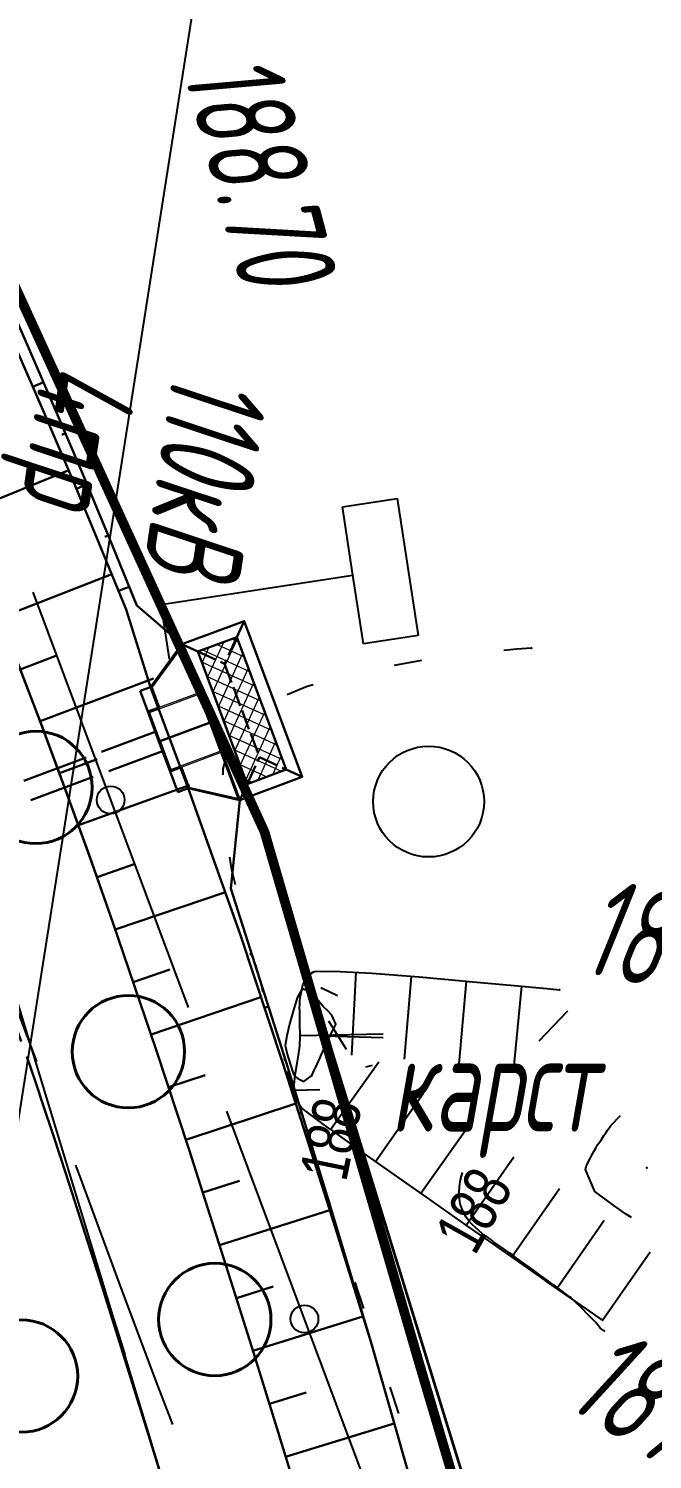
# Model space of a CAD drawing. Header units: millimetres. Extents: x -1799 to 6962, y -1020 to 4121.
# Drawn here: x 5763.3 to 5785.8, y 1065.3 to 1117 of the extents above; entities that cross this region are included whole.
import ezdxf
from ezdxf import colors
from ezdxf.entities.mleader import LeaderData, LeaderLine
from ezdxf.math import Vec2, Vec3

# ---------------------------------------------------------------- set-up
doc = ezdxf.new("R2010")
doc.units = ezdxf.units.MM
for name, pattern in [('ACAD_ISO02W100', [15, 12, -3]), ('CONTI', [0]), ('STROT', [1.7, 0.5, -1.2])]:
    doc.linetypes.add(name, pattern=pattern)
for name, color, linetype, lineweight in [('10', 1, 'Continuous', 35), ('КОПИЯ_ОСЬ_13_ОТКОСЫ', 7, 'Continuous', 30), ('Огражд-перила', 1, 'ограждение2', 40), ('ОСЬ_ВЕРХ_ПОКРЫТИЯ_ГРАНИЦЫ_ПОЛОС', 7, 'Continuous', 30), ('ОСЬ_ВЕРХ_ПОКРЫТИЯ_ОСЬ', 1, 'Continuous', 30), ('Отметки', 5, 'Continuous', 30), ('Трубы мет.', 7, 'ACAD_ISO02W100', 30)]:
    doc.layers.add(name, color=color, linetype=linetype, lineweight=lineweight)
for name, color, linetype in [('_Ростелеком', 6, 'Continuous'), ('GOR_BDEFAULT', 212, 'CONTI'), ('NAD_MDEFAULT', 7, 'CONTI'), ('PI_OTDEFAULT', 172, 'CONTI'), ('PI_TTDEFAULT', 5, 'CONTI'), ('PLN_O', 7, 'CONTI'), ('SIT_LDEFAULT', 7, 'CONTI'), ('ZAPSKDEFAULT', 7, 'CONTI'), ('КОПИЯ_ОСЬ_ТАНГЕНСЫ', 1, 'Continuous'), ('ОСЬ_ВЕРХ_ПОКРЫТИЯ_ТАНГЕНСЫ', 1, 'Continuous'), ('разметка', 7, 'Continuous')]:
    doc.layers.add(name, color=color, linetype=linetype)
doc.styles.add('eskd', font='spds.shx', dxfattribs={"width": 1.2, "oblique": 15})
doc.styles.add('SHRFT', font='TXT', dxfattribs={"width": 3.5})
doc.styles.add('STYLE1', font='romand.shx', dxfattribs={"width": 0.9})
doc.styles.add('ГОСТ', font='', dxfattribs={"oblique": 15, "height": 4})
doc.styles.get('ГОСТ').set_extended_font_data('GOST type A')
doc.linetypes.add('кабель_связи_проект.', pattern='A,10,-1,["/",STYLE1,S=3,R=0,X=0,Y=-1.5],-4.1', length=15.1)
doc.linetypes.add('ограждение2', pattern='A,0.25,-0.1,[132,ltypeshp.shx,S=0.1,R=0,X=-0.1,Y=0],-0.1,1', length=1.45)

# ---------------------------------------------------------------- blocks, each defined once
blk = doc.blocks.new('BL_2004')
at = {"color": 0}
blk.add_circle((0, 0), 2, dxfattribs=at)
blk = doc.blocks.new('7')
at = {"layer": 'Огражд-перила', "linetype": 'Continuous'}
blk.add_circle((0, 0), 2.027904030661224, dxfattribs=at)
blk = doc.blocks.new('A$C25637593')
at = {"layer": 'Трубы мет.', "linetype": 'Continuous', "lineweight": 0}
h = blk.add_hatch(dxfattribs=at)
h.set_pattern_fill('ANSI37', color=256, scale=64, angle=180, style=0)
h.set_pattern_definition([(225, (2253.20257066004, 3680.534823384369), (5.656854249492381, -5.65685424949238), []), (315, (2253.20257066004, 3680.534823384369), (5.65685424949238, 5.656854249492381), [])])
h.paths.add_polyline_path([(49.00000000008374, 51.00000000061475), (78.99999999875655, 50.99999999970208), (79.00000000240706, -51.00000000012856), (48.9999999990781, -51.00000000016774)])
at = {"layer": 'Трубы мет.', "linetype": 'Continuous'}
for points in [[(8, -39.00000000031527), (8, -39.00000000031527), (40.00000000093132, -60.00000000023283), (40.00000000093132, -60.00000000023283), (40.00000000001502, 59.99999999976717), (8.000000000931323, 38.99999999984961), (8.000000000931323, 38.99999999984961)], [(40, 60), (49.00000000093132, 50.99999999976717)], [(88, 59.99999999976717), (79, 50.99999999976717)], [(0, 38.99999999984961), (9.313225746154785e-10, 23), (0, -2.328306436538696e-10), (0, -23.00000000023283), (0, -39.00000000031527)], [(9.313225746154785e-10, 23), (8, 22.99999999976717), (8.000000000931323, 38.99999999984961), (0, 38.99999999984961)], [(9.313225746154785e-10, -23.00000000046566), (8, -23.00000000023283), (8.000000000931323, -39.00000000031527), (0, -39.00000000031527)], [(40.00000000093131, -60), (48.99999999999999, -51)], [(79.00000000093131, -51), (87.99999999906866, -60.00000000023283)]]:
    blk.add_lwpolyline(points, dxfattribs=at)
at = {"layer": 'Трубы мет.', "linetype": 'Continuous', "lineweight": 0}
for points in [[(38.99999999906868, 22.99999999976717), (39.00000000002917, 58.14764629918856), (9.00000000028802, 38.46014629887197), (9.000000000931323, 23)], [(9, -23.00000000023283), (9, -38.4601462997427), (39.00000000091716, -58.14764629969432), (39, -23)]]:
    blk.add_lwpolyline(points, close=True, dxfattribs=at)
at = {"layer": 'Трубы мет.', "linetype": 'Continuous'}
for points in [[(40.00000000001502, 59.99999999976717), (87.99999999999999, 59.99999999976717), (87.99999999906866, -60.00000000023282), (40.00000000093132, -60.00000000023283)], [(49.00000000008374, 50.99999999976717), (78.99999999993014, 50.99999999976717), (78.99999999913851, -51.00000000023282), (49.0000000008626, -51.00000000023283)]]:
    blk.add_lwpolyline(points, close=True, dxfattribs=at)
at = {"layer": 'Трубы мет.', "ltscale": 1.2}
for points in [[(49.00000000093132, 50.99999999976717), (64, 35.99999999976717)], [(79, 50.99999999976717), (64, 35.99999999976717)], [(64.00000000002451, 35.99999999979168), (64.00000000090681, -35.99999999979166)], [(48.99999999999999, -51), (64.00000000093131, -35.99999999976717)], [(64.00000000093131, -35.99999999976717), (79.00000000093131, -51)]]:
    blk.add_lwpolyline(points, dxfattribs=at)
at = {"layer": 'Трубы мет.', "linetype": 'Continuous', "lineweight": 0}
for points in [[(1, 21.99999999976717), (39, 21.99999999953434)], [(1, 21.99999999976717), (1, 0.4999999997671694)], [(39, 0.4999999997671694), (39, 21.99999999953434)], [(1, 0.4999999997671694), (39, 0.4999999997671694)], [(1, -0.5000000002328306), (39, -0.5000000004656613)], [(1, -0.5000000002328306), (1, -22.00000000023283)], [(39, -22.00000000023283), (39, -0.5000000004656613)], [(1, -22.00000000023283), (39, -22.00000000023283)]]:
    blk.add_lwpolyline(points, dxfattribs=at)
blk = doc.blocks.new('BL_13')
at = {"color": 0}
for p, q in [((-2.5, 7), (-2.5, 9)), ((-2.5, 9), (2.5, 9)), ((2.5, 9), (2.5, 7)), ((0, 7), (-2.5, 7)), ((0, 0), (0, 7)), ((2.5, 7), (0, 7)), ((2, 0), (0, 0))]:
    blk.add_line(p, q, dxfattribs=at)
blk = doc.blocks.new('_None')

msp = doc.modelspace()

# ---------------------------------------------------------------- linework, layer by layer
at = {"layer": '10'}
msp.add_lwpolyline([(5805.165964376307, 883.4134807357686), (5805.085964376232, 913.5634807352099), (5805.045964376195, 928.3434807354706), (5804.145964376288, 942.5334807358804), (5801.995964376381, 976.2034807358059), (5801.095964376475, 992.8634807359549), (5771.790660616893, 1087.984515807045), (5771.790660616893, 1087.984515807045), (5731.2659643764, 1176.633480735508), (5724.615964376493, 1174.123480735731), (5696.165964376307, 1233.163480735769), (5688.975964376363, 1246.273480736104), (5623.545964376195, 1365.603480735247), (5585.295964376195, 1451.763480735396), (5562.865964376493, 1510.433480735322), (5555.115964376493, 1526.56348073521), (5526.335964376232, 1586.473480735359)], dxfattribs=at)
at = {"layer": '_Ростелеком', "linetype": 'кабель_связи_проект.', "ltscale": 0.25, "const_width": 0.35}
msp.add_lwpolyline([(5805.165964376307, 883.4134807357686), (5805.085964376232, 913.5634807352099), (5805.125964376386, 928.3534807352471), (5804.145964376288, 942.5334807358804), (5802.829757305686, 963.1458956519264), (5800.305473025141, 992.7465754443901), (5792.145285991437, 1019.931911062834), (5784.684153753517, 1044.070788457443), (5777.412903898783, 1068.665277860512), (5777.412903898783, 1068.665277860512), (5771.790660616893, 1087.984515807045), (5754.125367967799, 1126.627863044304), (5733.428006614684, 1166.088191697759), (5716.026414358881, 1200.551868101035), (5697.96872202532, 1233.5746692069), (5674.586269444591, 1278.941700580915), (5654.913125594418, 1314.592563434889)], dxfattribs=at)
at = {"layer": 'GOR_BDEFAULT', "color": 212, "flags": 128}
for points, elevation in [([(5774.051700376449, 1080.409211734695), (5774.361700376447, 1081.049218735111), (5774.221700376433, 1081.369217735169), (5774.071700376409, 1081.51921173503), (5773.891700376416, 1081.699212734972), (5773.681700376395, 1081.95921473523), (5773.521700376421, 1082.099213735585), (5773.341700376428, 1082.249215735507), (5773.161700376435, 1082.319214735565), (5772.971700376433, 1081.989212735009), (5772.821700376409, 1081.509217735765), (5772.691700376405, 1081.039216734854), (5772.591700376428, 1080.619217735169), (5772.53170037643, 1080.279213735287), (5772.611700376447, 1079.95921473523), (5772.721700376433, 1079.609215734911), (5772.821700376409, 1079.279213735287), (5772.891700376416, 1079.149216735189)], 188), ([(5781.701700376414, 1080.439217735467), (5782.741700376451, 1081.51921173503)], 188), ([(5773.481700376442, 1079.179215735209), (5773.521700376421, 1079.239212735009), (5773.551700376449, 1079.299218735111), (5773.581700376419, 1079.379212735606), (5773.621700376398, 1079.449212734972), (5773.661700376435, 1079.539216734854), (5773.701700376414, 1079.619217735169), (5773.741700376451, 1079.70921473523), (5773.78170037643, 1079.799218735111), (5773.821700376409, 1079.899216735189), (5773.861700376447, 1079.989212735009), (5773.901700376426, 1080.079216734891), (5773.941700376405, 1080.169213734952), (5773.971700376433, 1080.249215735507), (5774.011700376412, 1080.329216734891), (5774.051700376449, 1080.409211734695)], 188), ([(5773.481700376442, 1079.179215735209), (5773.521700376421, 1079.239212735009), (5773.551700376449, 1079.299218735111), (5773.581700376419, 1079.379212735606), (5773.621700376398, 1079.449212734972), (5773.661700376435, 1079.539216734854), (5773.701700376414, 1079.619217735169), (5773.741700376451, 1079.70921473523), (5773.78170037643, 1079.799218735111), (5773.821700376409, 1079.899216735189), (5773.861700376447, 1079.989212735009), (5773.901700376426, 1080.079216734891), (5773.941700376405, 1080.169213734952), (5773.971700376433, 1080.249215735507), (5774.011700376412, 1080.329216734891), (5774.051700376449, 1080.409211734695)], 188), ([(5772.891700376416, 1079.149216735189), (5772.991700376451, 1079.079216734891), (5773.211700376423, 1078.969216735487), (5773.481700376442, 1079.179215735209)], 188), ([(5784.29170037644, 1077.389214735863), (5784.641700376416, 1077.749215735507)], 186), ([(5783.371700376398, 1075.799218735111), (5783.401700376426, 1075.899216735189), (5783.441700376405, 1075.999215735507), (5783.491700376451, 1076.109215734911), (5783.551700376449, 1076.219216735487), (5783.611700376447, 1076.339211735328), (5783.671700376444, 1076.449212734972), (5783.741700376451, 1076.569214735565), (5783.8117003764, 1076.689217735467), (5783.891700376416, 1076.799218735111), (5783.961700376423, 1076.909211734695), (5784.03170037643, 1077.01921173503), (5784.101700376437, 1077.119217735169), (5784.171700376444, 1077.219216735487), (5784.241700376451, 1077.309212735307), (5784.29170037644, 1077.389214735863)], 186), ([(5783.371700376398, 1075.799218735111), (5783.401700376426, 1075.899216735189), (5783.441700376405, 1075.999215735507), (5783.491700376451, 1076.109215734911), (5783.551700376449, 1076.219216735487), (5783.611700376447, 1076.339211735328), (5783.671700376444, 1076.449212734972), (5783.741700376451, 1076.569214735565), (5783.8117003764, 1076.689217735467), (5783.891700376416, 1076.799218735111), (5783.961700376423, 1076.909211734695), (5784.03170037643, 1077.01921173503), (5784.101700376437, 1077.119217735169), (5784.171700376444, 1077.219216735487), (5784.241700376451, 1077.309212735307), (5784.29170037644, 1077.389214735863)], 186), ([(5784.081700376419, 1069.949212734972), (5783.901700376426, 1070.069214735565), (5783.841700376428, 1070.149216735189), (5783.741700376451, 1070.279213735287), (5783.411700376435, 1070.609215734911), (5783.28170037643, 1070.749215735507), (5782.941700376405, 1071.079216734891), (5782.901700376426, 1071.119217735169), (5782.851700376437, 1071.159211734695), (5782.79170037644, 1071.199212734972), (5782.731700376442, 1071.249215735507), (5782.671700376444, 1071.299218735111), (5782.601700376437, 1071.349213735585), (5782.53170037643, 1071.399216735189), (5782.451700376414, 1071.45921473523), (5782.371700376398, 1071.51921173503), (5782.29170037644, 1071.579216734891), (5782.201700376414, 1071.639214735863), (5782.111700376447, 1071.70921473523), (5782.021700376421, 1071.779213735287), (5781.921700376444, 1071.849213735585), (5781.821700376409, 1071.919213734952), (5781.711700376423, 1071.999215735507), (5781.601700376437, 1072.079216734891), (5781.491700376451, 1072.159211734695), (5781.371700376398, 1072.249215735507), (5781.251700376402, 1072.329216734891), (5781.131700376407, 1072.419213734952), (5781.001700376402, 1072.509217735765), (5780.881700376407, 1072.599213735585), (5780.751700376402, 1072.699212734972), (5780.621700376398, 1072.789216734854), (5780.481700376442, 1072.889214735863), (5780.351700376437, 1072.979210735683), (5780.211700376423, 1073.079216734891), (5780.071700376409, 1073.179215735209), (5779.941700376405, 1073.279213735287), (5779.801700376449, 1073.379212735606), (5779.661700376435, 1073.479210735683), (5779.521700376421, 1073.589211735328), (5779.401700376426, 1073.699212734972), (5779.271700376421, 1073.819214735565), (5779.161700376435, 1073.939217735467), (5779.0617003764, 1074.079216734891), (5778.981700376442, 1074.229210735683), (5778.911700376435, 1074.389214735863), (5778.851700376437, 1074.559212735307), (5778.821700376409, 1074.749215735507), (5778.8117003764, 1074.949212734972), (5778.821700376409, 1075.179215735209), (5778.861700376447, 1075.419213734952), (5778.931700376395, 1075.689217735467)], 188), ([(5785.03170037643, 1074.059212735307), (5784.821700376409, 1074.199212734972), (5784.351700376437, 1074.539216734854), (5783.711700376423, 1074.999215735507), (5783.371700376398, 1075.799218735111)], 186)]:
    msp.add_lwpolyline(points, dxfattribs=dict(at, elevation=elevation))
at = {"layer": 'PI_TTDEFAULT', "color": 5}
for p in [(5781.421700376444, 1094.619217735169, 188.192), (5782.431700376395, 1082.279213735287, 188.396), (5785.591700376428, 1075.859215734911, 185.017), (5783.991700376451, 1070.359215734911, 187.992)]:
    msp.add_point(p, dxfattribs=at)
at = {"layer": 'PLN_O'}
for p, q in [((5769.04170037644, 1081.649216735189), (5763.441700376405, 1096.639214735863)), ((5776.03170037643, 1062.909211734695), (5770.431700376395, 1077.899216735189))]:
    msp.add_line(p, q, dxfattribs=at)
for centre in [(5766.241700376451, 1089.139214735863), (5773.231700376442, 1070.399216735189)]:
    msp.add_circle(centre, 0.5, dxfattribs=at)
at = {"layer": 'SIT_LDEFAULT', "color": 7}
for p, q in [((5772.5617003764, 1139.099213735585), (5749.011700376412, 989.1892177354666)), ((5780.891700376416, 1094.579216734891), (5780.431700376395, 1094.529213735287)), ((5781.421700376444, 1094.619217735169), (5780.891700376416, 1094.579216734891)), ((5777.451700376414, 1094.169213734952), (5776.471700376433, 1093.989212735009)), ((5773.331700376419, 1093.239212735009), (5772.611700376447, 1092.929215735209)), ((5773.54170037644, 1093.299218735111), (5773.331700376419, 1093.239212735009)), ((5770.491700376451, 1091.01921173503), (5770.29170037644, 1090.259217735765)), ((5770.29170037644, 1090.259217735765), (5770.29170037644, 1090.049218735111)), ((5770.53170037643, 1087.069214735565), (5770.601700376437, 1086.619217735169)), ((5770.601700376437, 1086.619217735169), (5770.731700376442, 1086.089211735328)), ((5771.461700376423, 1083.179215735209), (5771.701700376414, 1082.329216734891)), ((5773.231700376442, 1082.619217735169), (5773.3117003764, 1082.799218735111)), ((5773.321700376409, 1082.789216734854), (5773.581700376419, 1082.949212734972)), ((5773.581700376419, 1082.949212734972), (5774.301700376449, 1082.95921473523)), ((5774.301700376449, 1082.95921473523), (5775.661700376435, 1082.889214735863)), ((5775.091700376428, 1082.919213734952), (5774.931700376395, 1079.919213734952)), ((5775.661700376435, 1082.889214735863), (5777.371700376398, 1082.749215735507)), ((5777.081700376419, 1082.76921173503), (5776.831700376419, 1079.779213735287)), ((5777.371700376398, 1082.749215735507), (5779.071700376409, 1082.599213735585)), ((5763.571700376409, 1079.699212734972), (5762.5617003764, 1082.379212735606)), ((5771.691700376405, 1082.329216734891), (5771.731700376442, 1082.20921473523)), ((5773.091700376428, 1082.049218735111), (5773.171700376444, 1082.469216735487)), ((5773.171700376444, 1082.469216735487), (5773.241700376451, 1082.609215734911)), ((5774.421700376444, 1082.069214735565), (5773.821700376409, 1082.349213735585)), ((5779.0617003764, 1082.599213735585), (5778.801700376449, 1079.609215734911)), ((5779.0617003764, 1082.599213735585), (5779.181700376395, 1082.589211735328)), ((5779.181700376395, 1082.589211735328), (5780.801700376449, 1082.439217735467)), ((5781.0617003764, 1082.409211734695), (5780.78170037643, 1079.429215735209)), ((5780.801700376449, 1082.439217735467), (5781.981700376442, 1082.329216734891)), ((5781.981700376442, 1082.329216734891), (5782.431700376395, 1082.279213735287)), ((5773.051700376449, 1081.569214735565), (5773.081700376419, 1082.049218735111)), ((5773.0617003764, 1081.079216734891), (5773.0617003764, 1081.569214735565)), ((5773.071700376409, 1080.619217735169), (5773.0617003764, 1081.079216734891)), ((5774.101700376437, 1081.169213734952), (5774.731700376442, 1080.139214735863)), ((5773.0617003764, 1080.249215735507), (5773.071700376409, 1080.619217735169)), ((5773.071700376409, 1080.639214735863), (5776.071700376409, 1080.699212734972)), ((5773.901700376426, 1080.619217735169), (5776.071700376409, 1080.559212735307)), ((5773.021700376421, 1079.919213734952), (5773.0617003764, 1080.249215735507)), ((5772.891700376416, 1079.20921473523), (5772.951700376414, 1079.569214735565)), ((5772.951700376414, 1079.569214735565), (5773.021700376421, 1079.919213734952)), ((5774.171700376444, 1077.239212735009), (5775.911700376435, 1079.679215735209)), ((5775.451700376414, 1079.499215735507), (5775.681700376395, 1079.569214735565)), ((5772.621700376398, 1079.349213735585), (5772.921700376444, 1078.399216735189)), ((5772.861700376447, 1078.859215734911), (5772.891700376416, 1079.20921473523)), ((5772.871700376398, 1078.529213735287), (5772.861700376447, 1078.859215734911)), ((5772.871700376398, 1078.659211734695), (5773.78170037643, 1078.689217735467)), ((5772.961700376423, 1078.249215735507), (5772.871700376398, 1078.529213735287)), ((5775.801700376449, 1076.089211735328), (5777.521700376421, 1078.539216734854)), ((5773.131700376407, 1078.009217735765), (5772.961700376423, 1078.249215735507)), ((5773.901700376426, 1077.439217735467), (5773.131700376407, 1078.009217735765)), ((5774.171700376444, 1077.239212735009), (5773.901700376426, 1077.439217735467)), ((5775.511700376412, 1076.289216734854), (5774.171700376444, 1077.249215735507)), ((5777.431700376395, 1074.939217735467), (5779.161700376435, 1077.389214735863)), ((5765.211700376423, 1075.339211735328), (5764.981700376442, 1075.949212734972)), ((5777.631700376407, 1074.799218735111), (5775.511700376412, 1076.289216734854)), ((5779.071700376409, 1073.789216734854), (5780.79170037644, 1076.249215735507)), ((5773.821700376409, 1075.529213735287), (5774.131700376407, 1074.579216734891)), ((5766.551700376449, 1071.719216735487), (5765.211700376423, 1075.339211735328)), ((5780.711700376423, 1072.649216735189), (5782.431700376395, 1075.109215734911)), ((5779.071700376409, 1073.789216734854), (5777.631700376407, 1074.799218735111)), ((5782.341700376428, 1071.499215735507), (5784.051700376449, 1073.969216735487)), ((5779.881700376407, 1073.219216735487), (5779.071700376409, 1073.789216734854)), ((5781.931700376395, 1071.789216734854), (5779.881700376407, 1073.219216735487)), ((5783.991700376451, 1070.359215734911), (5785.711700376423, 1072.819214735565)), ((5783.421700376444, 1070.759217735765), (5781.931700376395, 1071.779213735287)), ((5767.891700376416, 1068.119217735169), (5766.551700376449, 1071.719216735487)), ((5775.051700376449, 1071.729210735683), (5775.181700376395, 1071.319214735565)), ((5775.181700376395, 1071.319214735565), (5775.361700376447, 1070.779213735287)), ((5783.991700376451, 1070.359215734911), (5783.421700376444, 1070.759217735765)), ((5768.481700376442, 1066.589211735328), (5767.891700376416, 1068.119217735169)), ((5776.3117003764, 1067.939217735467), (5776.631700376407, 1066.989212735009))]:
    msp.add_line(p, q, dxfattribs=at)
at = {"layer": 'КОПИЯ_ОСЬ_13_ОТКОСЫ'}
for points in [[(5756.299274461557, 1119.363775242505), (5758.579547899057, 1114.68482016438), (5759.218708055307, 1113.345220555005), (5761.153278367807, 1109.20581625813), (5761.692829149057, 1107.981939305005), (5762.753376024057, 1105.604986180005), (5763.793415086557, 1103.21899985188), (5764.813922899057, 1100.82446860188), (5765.813922899057, 1098.421392430005), (5766.793415086557, 1096.01001547688), (5767.675247663117, 1093.214870361065), (5769.03593192492, 1089.559775079054), (5769.035962442498, 1089.55983611421), (5769.035657266717, 1089.55983611421), (5770.921344774057, 1084.254888523755), (5772.455036180307, 1079.63745688313), (5774.222126024057, 1074.103521336255), (5775.648395555307, 1069.50220297688), (5776.429645555307, 1066.769048680005), (5776.946247117807, 1064.94995688313)], [(5756.29940498886, 1119.363734420774), (5758.579464803313, 1114.684962448117), (5759.218747029876, 1113.345118698117), (5761.153347859954, 1109.205897506711), (5761.692685018157, 1107.98195951843), (5762.753140340423, 1105.604945358274), (5763.79354561386, 1103.219081100461), (5764.813778768157, 1100.824549850461), (5765.813778768157, 1098.421473678586), (5766.793515096282, 1096.010096725461), (5767.675247663117, 1093.214870361065), (5769.035879346755, 1089.559917362792), (5769.035879346755, 1089.559917362792), (5769.035879346755, 1089.559917362792), (5770.921444783782, 1084.254847702024), (5772.454922566985, 1079.637477096555), (5774.222195516204, 1074.103419479367), (5775.648159871673, 1069.502345260617)], [(5757.438656697845, 1118.099330123899), (5758.33294380722, 1116.261988815305), (5758.998898397063, 1114.878688034055), (5759.859585652923, 1113.074000534055), (5760.290982137298, 1112.142237838742), (5760.932186971282, 1110.73977201843), (5761.546872029876, 1109.379298385617), (5762.078671346282, 1108.149989303586), (5763.13909615097, 1105.769129928586), (5764.179379354095, 1103.379481491086), (5765.199490438079, 1100.981105026242), (5766.199368367767, 1098.574183639524), (5767.178891072845, 1096.158961471555), (5768.808391645065, 1094.757104038646), (5770.901671158392, 1089.134099425201), (5770.901671158392, 1089.134099425201), (5770.901671158392, 1089.134099425201), (5770.901671158392, 1089.134099425201), (5770.579558116393, 1085.944565017161), (5772.568875203704, 1079.674891647336), (5774.274166951751, 1074.119898971555), (5775.648159871673, 1069.502345260617)], [(5752.694293992807, 1117.64478110188), (5754.885700242807, 1112.97876547688), (5756.749958055307, 1108.87378500813), (5757.836872117807, 1106.40894125813), (5758.901813524057, 1103.934576023755), (5759.945270555307, 1101.45093344563), (5760.966754930307, 1098.95825766438), (5761.907184617807, 1096.60376547688), (5762.828571336557, 1094.241704930005), (5763.730426805307, 1091.87183188313), (5764.612262742807, 1089.49487875813), (5765.474567430307, 1087.11060141438), (5766.317340867807, 1084.719243992505), (5767.872028367807, 1080.156743992505), (5769.073688524057, 1076.501470555005), (5770.821735399057, 1071.015142430005), (5771.392536180307, 1069.186529148755), (5772.233356492807, 1066.46802328938), (5773.062458055307, 1063.76343344563)], [(5763.818264852142, 1104.215235885617), (5763.434445272063, 1104.048731979367)], [(5764.608273397063, 1102.377894577024), (5764.479977498626, 1102.32326811218)], [(5760.774372117807, 1099.432134617505), (5764.723590867807, 1101.03784750813)], [(5765.386410604095, 1100.535487350461), (5765.002713094329, 1100.374903854367)], [(5766.152584920501, 1098.688075241086), (5766.02435005722, 1098.635401901242)], [(5762.256305711557, 1095.71607016438), (5766.276813524057, 1097.28882407063)], [(5766.906796346282, 1096.835719284055), (5766.523281941985, 1096.681056198117)], [(5762.978473680307, 1093.85132407063), (5764.322223680307, 1094.366704930005)], [(5763.688922899057, 1091.98169516438), (5767.780231492807, 1093.52075766438)], [(5764.387165086557, 1090.107427586255), (5765.754352586557, 1090.61157797688)], [(5765.073200242807, 1088.22876547688), (5769.078571336557, 1089.67651938313)], [(5765.746540086557, 1086.345708836255), (5767.084918992807, 1086.81958578938)], [(5766.407184617807, 1084.45630453938), (5770.381793992807, 1085.81030844563)], [(5771.320279012298, 1083.580226119992), (5771.260525594329, 1083.561122116086)], [(5767.052204149057, 1082.562993992505), (5768.376911180307, 1083.01441000813)], [(5767.697223680307, 1080.669927586255), (5771.663532274057, 1082.021001805005)], [(5771.929348836517, 1081.675196823117), (5771.792660604095, 1081.631495651242)], [(5772.538388143157, 1079.770228561399), (5772.492855916595, 1079.755641159055)], [(5768.327106492807, 1078.77173422688), (5769.654254930307, 1079.208013523755)], [(5768.952106492807, 1076.87183188313), (5772.921344774057, 1078.177251805005)], [(5773.126431356048, 1077.858607467649), (5773.032223592376, 1077.829676803586)], [(5773.713375936126, 1075.946681198117), (5773.681973348235, 1075.93703764343)], [(5769.562458055307, 1074.967290867505), (5770.889606492807, 1075.390142430005)], [(5770.169879930307, 1073.06177328938), (5774.149860399057, 1074.32983969563)], [(5774.299588094329, 1074.034510787961), (5774.248288045501, 1074.019251998899)], [(5774.869992147063, 1072.117579635617), (5774.852871785735, 1072.112513717649)], [(5770.776813524057, 1071.15601157063), (5772.103473680307, 1071.57886313313)], [(5771.373493211557, 1069.24732016438), (5775.343219774057, 1070.486333836255)], [(5775.44036568222, 1070.200648483274), (5775.432461629485, 1070.19826811218)], [(5771.964801805307, 1067.336431492505), (5773.289020555307, 1067.746099461255)], [(5772.552692430307, 1065.42505453938), (5776.470172899057, 1066.62573813313)]]:
    msp.add_lwpolyline(points, dxfattribs=at)
at = {"layer": 'КОПИЯ_ОСЬ_ТАНГЕНСЫ'}
msp.add_line((5758.401700375844, 1096.519214735751), (5799.071700375856, 962.7592147359746), dxfattribs=at)
at = {"layer": 'ОСЬ_ВЕРХ_ПОКРЫТИЯ_ГРАНИЦЫ_ПОЛОС'}
msp.add_lwpolyline([(5752.694293992807, 1117.64478110188), (5754.885700242807, 1112.97876547688), (5756.749958055307, 1108.87378500813), (5757.833942430307, 1106.415044773755), (5758.896930711557, 1103.94702719563), (5759.937458055307, 1101.469732273755), (5760.956501024057, 1098.983404148755), (5761.898883836557, 1096.62476157063), (5762.821735399057, 1094.258306492505), (5763.725543992807, 1091.88452719563), (5764.609333055307, 1089.50317953938), (5765.473102586557, 1087.114751805005), (5766.317340867807, 1084.719243992505), (5767.872028367807, 1080.156743992505), (5769.073688524057, 1076.501470555005), (5770.821735399057, 1071.015142430005), (5771.392536180307, 1069.186529148755), (5772.233356492807, 1066.46802328938), (5773.062458055307, 1063.76343344563)], dxfattribs=at)
at = {"layer": 'ОСЬ_ВЕРХ_ПОКРЫТИЯ_ОСЬ'}
msp.add_lwpolyline([(5763.218751341667, 1079.878841104371), (5763.526757694179, 1078.961422948551), (5763.83256747915, 1078.043270237197), (5764.136274560189, 1077.124419829262), (5764.4379730296, 1076.204907929909), (5764.737757196164, 1075.284770119389), (5765.331960860998, 1073.442756158684), (5765.91964388174, 1071.598651220475), (5766.501567279987, 1069.75272047465), (5767.078494415337, 1067.905221908738), (5767.651190642771, 1066.056407290896), (5768.50398026981, 1063.281255752233)], dxfattribs=at)
at = {"layer": 'ОСЬ_ВЕРХ_ПОКРЫТИЯ_ТАНГЕНСЫ'}
msp.add_line((5758.401700375844, 1096.519214735751), (5799.071700375856, 962.7592147359746), dxfattribs=at)
at = {"layer": 'разметка', "linetype": 'STROT', "lineweight": 30, "ltscale": 7}
msp.add_lwpolyline([(5312.419951080936, 2282.389592047234), (5316.248330236014, 2195.847462246579, 0.002559796335909504), (5318.528587321935, 2149.658473065508, 0.01482581485104546), (5323.043230571444, 2096.101309080062, 0.01026846316929855), (5326.556794219776, 2070.09333256298, 0.00912404488225515), (5335.38206139234, 2019.609944396106, 0.03020844163849281), (5352.494181355907, 1943.306114179467, 0.03104518826050361), (5370.983017266097, 1896.350219193299, 0.007877118138080627), (5388.832378658301, 1859.398221180228), (5485.717003133594, 1664.045008556371, -0.002973544320314526), (5496.159285259006, 1642.671319183347), (5549.563985624476, 1531.691856217955, -0.03039803624120341), (5568.217826139773, 1487.866110648413), (5596.285781411405, 1412.455364825589, 0.04634382968334985), (5628.252163394916, 1343.371454953601), (5666.656332017164, 1274.78566042186, -0.01136105926665252), (5709.242686284482, 1194.504991888453), (5740.219959055665, 1132.759812451352, -0.02222531508865343), (5757.306641797602, 1095.997857649264, -0.02209981590129591), (5770.196559998245, 1057.726974188735, -0.002394669231374273), (5778.875652900324, 1028.934648886708, -0.03632339240756253), (5794.376136395158, 962.0931287393096, -0.03836498102736813), (5797.847112697151, 870.9789609931531)], format="xyb", dxfattribs=at)
at = {"layer": 'Трубы мет.', "ltscale": 0.2}
for points in [[(5752.677125749246, 1085.95091388413), (5760.290674011989, 1088.785214300652), (5767.849866563376, 1091.599279681605)], [(5752.938785684304, 1085.248038305354), (5760.552333947047, 1088.082338721876), (5768.111526498376, 1090.896404102829)]]:
    msp.add_lwpolyline(points, dxfattribs=at)

# ---------------------------------------------------------------- block references
at = {"layer": '_Ростелеком', "rotation": 278.6569722782696}
msp.add_blockref('BL_13', (5768.061073748899, 1096.195259653417), dxfattribs=at)
at = {"layer": 'ZAPSKDEFAULT', "color": 7}
msp.add_blockref('BL_2004', (5777.712109376394, 1089.078272735153), dxfattribs=at)
at = {"layer": 'Огражд-перила', "linetype": 'Continuous', "rotation": 187.5193726670877}
for p in [(5763.541476630237, 1089.591017498088), (5766.879165761851, 1080.05075703786), (5769.996818293128, 1070.381885230926), (5763.020594530486, 1068.339829371695)]:
    msp.add_blockref('7', p, dxfattribs=at)
at = {"layer": 'Трубы мет.', "lineweight": 30, "ltscale": 7, "xscale": 0.05, "yscale": 0.05, "zscale": 0.05, "rotation": 20.41882125019801}
msp.add_blockref('A$C25637593', (5767.980696530673, 1091.24784189408), dxfattribs=at)

# ---------------------------------------------------------------- texts
at = {"layer": 'GOR_BDEFAULT', "color": 212, "style": 'SHRFT', "width": 0.75}
for rotation, p in [(78.43269699999999, (5774.733422376399, 1075.317269735423, 188)), (60.660038, (5779.380770376427, 1072.653977735353, 188))]:
    msp.add_text('188', height=1.722262, rotation=rotation, dxfattribs=at).set_placement(p)
at = {"layer": 'NAD_MDEFAULT', "color": 7, "style": 'eskd', "oblique": 10, "width": 0.8}
for s, p in [('4пр', (5763.758253376416, 1105.001957735431)), ('110кВ', (5768.487042376431, 1104.716281735723))]:
    msp.add_text(s, height=3.5, rotation=261.621097, dxfattribs=at).set_placement(p)
msp.add_text('карст', height=3.5, dxfattribs=at).set_placement((5776.346485376425, 1077.164735735779))
at = {"layer": 'PI_OTDEFAULT', "color": 172, "style": 'eskd', "oblique": 10, "width": 0.8}
for s, rotation, p in [('188.70', 285, (5768.831700376419, 1115.479210735683)), ('188.40', 348.050112, (5783.126162376439, 1082.948008735118)), ('187.99', 327.583438, (5782.586100376395, 1067.319963734982))]:
    msp.add_text(s, height=3.5, rotation=rotation, dxfattribs=at).set_placement(p)

# ---------------------------------------------------------------- leaders
at = {"layer": 'Отметки', "ltscale": 0.2}
ml = msp.add_multileader_mtext('Standard', dxfattribs=at)
ml.set_content('191,02', color=256, style='ГОСТ')
ml.set_leader_properties()
ml.set_arrow_properties(name='NONE')
ml.build(insert=Vec2(0, 0))
ml.multileader.update_dxf_attribs({"text_left_attachment_type": 6, "text_right_attachment_type": 6, "dogleg_length": 0.36, "arrow_head_size": 2})
ctx = ml.context
ctx.base_point, ctx.arrow_head_size, ctx.landing_gap_size, ctx.plane_origin, ctx.plane_x_axis, ctx.plane_y_axis = Vec3(5802.592437964765, 1089.051907380971), 2, 0, Vec3(5736.578915832923, 1055.025192138192), Vec3(0.2739226931328369, -0.9617517133786943), Vec3(0.9617517133786943, 0.2739226931328369)
ctx.left_attachment, ctx.right_attachment, ctx.text_align_type = 6, 6, 2
notes = []
notes.append((ctx, [(1, (1, 1, 0), (5807.64774648622, 1071.302550522064), (-0.2739226931328368, 0.9617517133786941), 0.3600000000000006, [(0, [(5770.205975871891, 1057.730387322989)], 0, [])])]))
ctx.mtext.insert, ctx.mtext.text_direction, ctx.mtext.rotation, ctx.mtext.alignment, ctx.mtext.line_spacing_style, ctx.mtext.flow_direction = Vec3(5811.97319219824, 1072.90882552733), Vec3(0.2739226931328368, -0.961751713378694), 4.989858353087265, 3, 2, 5
for ctx, leaders in notes:
    for number, flags, end, landing, length, lines in leaders:
        leader = LeaderData()
        leader.index, (leader.has_last_leader_line, leader.has_dogleg_vector, leader.attachment_direction) = number, flags
        leader.last_leader_point, leader.dogleg_vector, leader.dogleg_length = Vec3(end), Vec3(landing), length
        for number, points, colour, breaks in lines:
            line = LeaderLine()
            line.index, line.vertices, line.color, line.breaks = number, Vec3.list(points), colors.encode_raw_color(colour), breaks
            leader.lines.append(line)
        ctx.leaders.append(leader)

doc.saveas('drawing.dxf')
